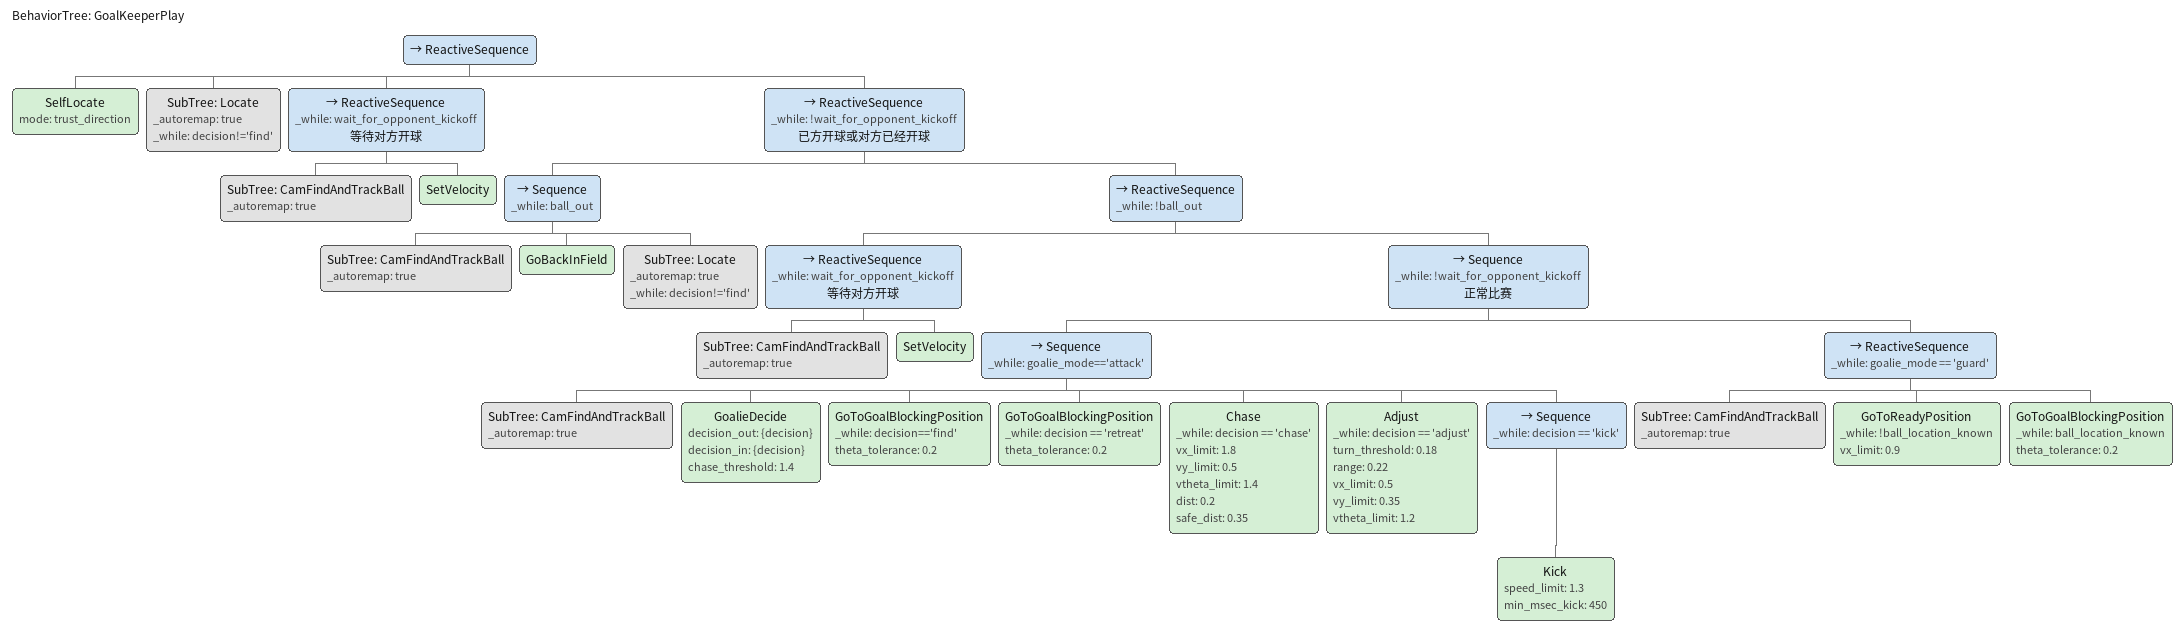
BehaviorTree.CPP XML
<root BTCPP_format="4" >
   <include path="./subtree_cam_find_and_track_ball.xml" />
   <include path="./subtree_find_ball.xml" />
   <include path="./subtree_locate.xml" />
   <BehaviorTree ID="GoalKeeperPlay">
      <ReactiveSequence >
         <SelfLocate mode="trust_direction" />
         <SubTree ID="Locate" _autoremap="true" _while="decision!='find'" />
         <ReactiveSequence _while="wait_for_opponent_kickoff" name="等待对方开球">
            <SubTree ID="CamFindAndTrackBall" _autoremap="true" />
            <SetVelocity />
         </ReactiveSequence>
         <ReactiveSequence _while="!wait_for_opponent_kickoff" name="已方开球或对方已经开球">
            <Sequence _while="ball_out">
               <SubTree ID="CamFindAndTrackBall" _autoremap="true" />
               <GoBackInField />
               <SubTree ID="Locate" _autoremap="true" _while="decision!='find'" />
            </Sequence>
            <ReactiveSequence _while="!ball_out">
               <ReactiveSequence _while="wait_for_opponent_kickoff" name="等待对方开球">
                  <SubTree ID="CamFindAndTrackBall" _autoremap="true" />
                  <SetVelocity />
               </ReactiveSequence>
               <Sequence _while="!wait_for_opponent_kickoff" name="正常比赛">
                  <Sequence _while="goalie_mode=='attack'">
                     <SubTree ID="CamFindAndTrackBall" _autoremap="true" />
                     <GoalieDecide decision_out="{decision}" decision_in="{decision}" chase_threshold="1.4" />
                     <GoToGoalBlockingPosition _while="decision=='find'" theta_tolerance="0.2" />

                     <GoToGoalBlockingPosition _while="decision == 'retreat'" theta_tolerance="0.2" />
                     <Chase   _while="decision == 'chase'"  vx_limit="1.8"  vy_limit="0.5"  vtheta_limit="1.4"  dist="0.2" safe_dist="0.35" />
                     <Adjust  _while="decision == 'adjust'" turn_threshold="0.18" range="0.22" vx_limit="0.5" vy_limit="0.35" vtheta_limit="1.2"  />
                     <Sequence  _while="decision == 'kick'">
                        <Kick speed_limit="1.3" min_msec_kick="450"/>
                     </Sequence>
                     <!-- RLVisionKick node removed in open-source version -->
                  </Sequence>
                  <ReactiveSequence _while="goalie_mode == 'guard'">
                     <SubTree ID="CamFindAndTrackBall" _autoremap="true" />
                     <GoToReadyPosition _while="!ball_location_known" vx_limit="0.9" />
                     <GoToGoalBlockingPosition _while="ball_location_known" theta_tolerance="0.2" />
                  </ReactiveSequence>

               </Sequence>
            </ReactiveSequence>
         </ReactiveSequence>
      </ReactiveSequence>
   </BehaviorTree>
</root>
